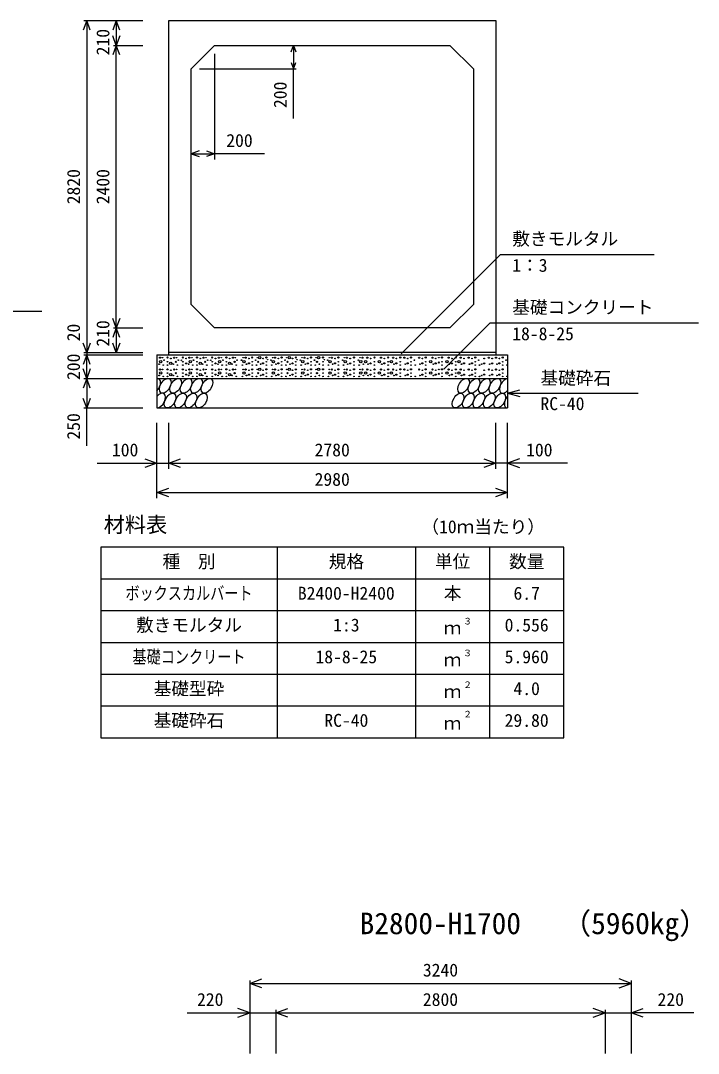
# Model space of a CAD drawing. Units: millimetres, scale not verified. Extents: x -100800 to 100800, y -35640 to 35640.
# Drawn here: x 15691 to 21450, y 268 to 9040 of the extents above; entities that cross this region are included whole.
import ezdxf
from ezdxf.enums import TextEntityAlignment as Align

# ---------------------------------------------------------------- set-up
doc = ezdxf.new("R2010")
doc.units = ezdxf.units.MM
doc.header["$LTSCALE"] = 120
for name, color, linetype, lineweight in [('0-0_DIM', 7, 'Continuous', 25), ('0-2_HATCH', 6, 'Continuous', 25), ('0-3_HYO', 3, 'Continuous', 25), ('0-4_HYO2', 4, 'Continuous', 25), ('0-5_OUTLINE', 3, 'Continuous', 25), ('0-7_TXT', 7, 'Continuous', 25)]:
    doc.layers.add(name, color=color, linetype=linetype, lineweight=lineweight)
doc.styles.add('ＭＳ ゴシック', font='')
doc.styles.get('ＭＳ ゴシック').set_extended_font_data('MS Gothic')

msp = doc.modelspace()

# ---------------------------------------------------------------- linework, layer by layer
at = {"layer": '0-0_DIM'}
for p, q in [((16229, 9040.3), (16729.1, 9040.3)), ((16253, 9040.3), (16253, 6220.3)), ((16503, 9040.3), (16503, 8830.3)), ((16479, 8830.3), (16729.1, 8830.3)), ((16503, 6430.3), (16503, 8830.3)), ((18009.5, 8830.3), (18009.5, 8630.3)), ((17339.1, 8758.3), (17339.1, 7861.7)), ((17211.1, 8630.3), (18033.5, 8630.3)), ((18009.5, 8209.5), (18009.5, 8630.3)), ((17139.1, 7909.7), (17339.1, 7909.7)), ((17763.2, 7909.7), (17339.1, 7909.7)), ((19769, 7054.2), (18924.9, 6210.2)), ((19769, 7054.2), (21074.7, 7054.2)), ((14101.3, 6573.1), (15870.3, 6573.1)), ((16479, 6430.3), (16729.1, 6430.3)), ((16503, 6430.3), (16503, 6220.3)), ((19681.3, 6473.1), (19288.5, 6080.3)), ((19681.3, 6473.1), (21450.3, 6473.1)), ((16229, 6220.3), (16729.1, 6220.3)), ((16229, 6200.3), (16729.1, 6200.3)), ((16253, 6220.3), (16253, 6200.3)), ((16253, 6000.3), (16253, 6200.3)), ((16229, 6000.3), (16729.1, 6000.3)), ((16253, 6000.3), (16253, 5750.3)), ((19829.1, 5875.3), (19933.4, 5903.3)), ((19829.1, 5875.3), (20938, 5875.3)), ((19829.1, 5875.3), (19933.4, 5847.3)), ((16229, 5750.3), (16729.1, 5750.3)), ((16253, 5428.2), (16253, 5750.3)), ((16849.1, 4983.1), (16849.1, 5622.7)), ((16949.1, 5233.1), (16949.1, 5622.7)), ((19729.1, 5233.1), (19729.1, 5622.7)), ((19829.1, 4983.1), (19829.1, 5622.7)), ((16341.1, 5281.1), (16849.1, 5281.1)), ((16849.1, 5281.1), (16949.1, 5281.1)), ((16949.1, 5281.1), (19729.1, 5281.1)), ((16849.1, 5031.1), (19829.1, 5031.1)), ((17639.1, 886.6), (17639.1, 268)), ((20879.1, 886.6), (20879.1, 268)), ((17639.1, 862.6), (20879.1, 862.6)), ((17859.1, 636.6), (17859.1, 268)), ((20659.1, 636.6), (20659.1, 268)), ((17106.4, 612.6), (17639.1, 612.6)), ((21411.8, 612.6), (20879.1, 612.6))]:
    msp.add_line(p, q, dxfattribs=at)
for points in [[(16282.6, 8959.1), (16253, 9040.3), (16223.5, 8959.1)], [(16532.6, 8959.1), (16503, 9040.3), (16473.5, 8959.1)], [(16532.6, 8911.5), (16503, 8830.3), (16473.5, 8911.5)], [(16532.6, 8749.1), (16503, 8830.3), (16473.5, 8749.1)], [(17989.8, 8776.2), (18009.5, 8830.3), (18029.2, 8776.2)], [(17989.8, 8684.4), (18009.5, 8630.3), (18029.2, 8684.4)], [(17206.8, 7934.3), (17139.1, 7909.7), (17206.8, 7885)], [(17271.4, 7934.3), (17339.1, 7909.7), (17271.4, 7885)], [(16532.6, 6511.5), (16503, 6430.3), (16473.5, 6511.5)], [(16532.6, 6349.1), (16503, 6430.3), (16473.5, 6349.1)], [(16282.6, 6301.5), (16253, 6220.3), (16223.5, 6301.5)], [(16532.6, 6301.5), (16503, 6220.3), (16473.5, 6301.5)], [(16282.6, 6119.1), (16253, 6200.3), (16223.5, 6119.1)], [(16282.6, 6081.5), (16253, 6000.3), (16223.5, 6081.5)], [(16282.6, 5919.1), (16253, 6000.3), (16223.5, 5919.1)], [(16282.6, 5831.5), (16253, 5750.3), (16223.5, 5831.5)], [(16747.6, 5318), (16849.1, 5281.1), (16747.6, 5244.1)], [(17050.6, 5244.1), (16949.1, 5281.1), (17050.6, 5318)], [(19627.6, 5318), (19729.1, 5281.1), (19627.6, 5244.1)], [(20337.1, 5281.1), (19829.1, 5281.1), (19729.1, 5281.1)], [(19930.6, 5318), (19829.1, 5281.1), (19930.6, 5244.1)], [(16950.6, 4994.1), (16849.1, 5031.1), (16950.6, 5068)], [(19727.6, 5068), (19829.1, 5031.1), (19727.6, 4994.1)], [(17740.6, 825.7), (17639.1, 862.6), (17740.6, 899.6)], [(20777.6, 825.7), (20879.1, 862.6), (20777.6, 899.6)], [(17537.6, 575.7), (17639.1, 612.6), (17537.6, 649.6)], [(17960.6, 575.7), (17859.1, 612.6), (17960.6, 649.6)], [(20557.6, 575.7), (20659.1, 612.6), (20557.6, 649.6)], [(20980.6, 575.7), (20879.1, 612.6), (20980.6, 649.6)], [(17639.1, 612.6), (17859.1, 612.6), (20659.1, 612.6), (20879.1, 612.6)]]:
    msp.add_lwpolyline(points, dxfattribs=at)
at = {"layer": '0-2_HATCH'}
for centre, radius in [((16875.1, 6177.5), 5), ((16881.7, 6144.5), 10), ((16896.2, 6177.5), 2.5), ((16910.2, 6156.5), 2.5), ((16939.1, 6178.4), 5), ((16939.1, 6142.5), 2.5), ((16967.1, 6170.5), 2.5), ((16995.1, 6177.5), 5), ((17009.2, 6142.5), 5), ((17016.2, 6177.5), 2.5), ((17030.2, 6156.5), 2.5), ((17056.7, 6155.6), 2.5), ((17069.1, 6178.4), 5), ((17069.1, 6142.5), 2.5), ((17097.1, 6170.5), 2.5), ((17125.1, 6177.5), 5), ((17131.7, 6144.5), 10), ((17146.2, 6177.5), 2.5), ((17160.2, 6156.5), 2.5), ((17189.1, 6178.4), 5), ((17189.1, 6142.5), 2.5), ((17217.1, 6170.5), 2.5), ((17245.1, 6177.5), 5), ((17259.2, 6142.5), 5), ((17266.2, 6177.5), 2.5), ((17280.2, 6156.5), 2.5), ((17306.7, 6155.6), 2.5), ((17319.1, 6178.4), 5), ((17319.1, 6142.5), 2.5), ((17347.1, 6170.5), 2.5), ((17375.1, 6177.5), 5), ((17381.7, 6144.5), 10), ((17396.2, 6177.5), 2.5), ((17410.2, 6156.5), 2.5), ((17439.1, 6178.4), 5), ((17439.1, 6142.5), 2.5), ((17467.1, 6170.5), 2.5), ((17495.1, 6177.5), 5), ((17509.2, 6142.5), 5), ((17516.2, 6177.5), 2.5), ((17530.2, 6156.5), 2.5), ((17568, 6156.5), 2.5), ((17589, 6142.5), 10), ((17582, 6177.5), 2.5), ((17603.1, 6177.5), 5), ((17631.1, 6170.5), 2.5), ((17659.1, 6178.4), 5), ((17659.1, 6142.5), 2.5), ((17688, 6156.5), 2.5), ((17702, 6177.5), 2.5), ((17709, 6142.5), 5), ((17723.1, 6177.5), 10), ((17751.1, 6170.5), 2.5), ((17779.1, 6178.4), 5), ((17779.1, 6142.5), 2.5), ((17790.5, 6160.8), 2.5), ((17818, 6156.5), 2.5), ((17839, 6142.5), 10), ((17832, 6177.5), 2.5), ((17853.1, 6177.5), 5), ((17881.1, 6170.5), 2.5), ((17909.1, 6178.4), 5), ((17909.1, 6142.5), 2.5), ((17938, 6156.5), 2.5), ((17952, 6177.5), 2.5), ((17959, 6142.5), 5), ((17973.1, 6177.5), 10), ((18001.1, 6170.5), 2.5), ((18029.1, 6178.4), 5), ((18029.1, 6142.5), 2.5), ((18040.5, 6160.8), 2.5), ((18068, 6156.5), 2.5), ((18089, 6142.5), 10), ((18082, 6177.5), 2.5), ((18103.1, 6177.5), 5), ((18131.1, 6170.5), 2.5), ((18159.1, 6178.4), 5), ((18159.1, 6142.5), 2.5), ((18188, 6156.5), 2.5), ((18202, 6177.5), 2.5), ((18209, 6142.5), 5), ((18223.1, 6177.5), 10), ((18261, 6178.4), 5), ((18261, 6142.5), 2.5), ((18272.3, 6160.8), 2.5), ((18299.8, 6156.5), 2.5), ((18320.9, 6142.5), 10), ((18313.9, 6177.5), 2.5), ((18334.9, 6177.5), 5), ((18362.9, 6170.5), 2.5), ((18391, 6178.4), 5), ((18391, 6142.5), 2.5), ((18427.9, 6156.5), 2.5), ((18448.9, 6142.5), 10), ((18441.9, 6177.5), 2.5), ((18462.9, 6177.5), 5), ((18491, 6170.5), 2.5), ((18523.9, 6178.4), 5), ((18523.9, 6142.5), 2.5), ((18560.8, 6156.5), 2.5), ((18581.9, 6142.5), 10), ((18574.8, 6177.5), 2.5), ((18595.9, 6177.5), 5), ((18622.5, 6142.5), 10), ((18636.5, 6177.5), 5), ((18664.6, 6170.5), 2.5), ((18697.5, 6178.4), 5), ((18697.5, 6142.5), 2.5), ((18739.4, 6142.5), 10), ((18753.4, 6177.5), 5), ((18781.4, 6170.5), 2.5), ((18814.3, 6178.4), 5), ((18814.3, 6142.5), 2.5), ((18842.1, 6142.5), 10), ((18856.1, 6177.5), 5), ((18884.1, 6170.5), 2.5), ((18917, 6178.4), 5), ((18917, 6142.5), 2.5), ((18952.3, 6177.5), 5), ((18980.3, 6170.5), 2.5), ((19008.4, 6178.4), 5), ((19008.4, 6142.5), 2.5), ((19037.2, 6156.5), 2.5), ((19077.1, 6177.5), 5), ((19105.1, 6170.5), 2.5), ((19133.2, 6178.4), 5), ((19133.2, 6142.5), 2.5), ((19176.5, 6142.5), 10), ((19190.5, 6177.5), 5), ((19218.6, 6170.5), 2.5), ((19244.7, 6136.3), 5), ((19244.7, 6177.5), 2.5), ((19272, 6178.4), 5), ((19272, 6142.5), 2.5), ((19313.9, 6142.5), 10), ((19327.9, 6177.5), 5), ((19356, 6170.5), 2.5), ((19388.9, 6178.4), 5), ((19388.9, 6142.5), 2.5), ((19416.6, 6142.5), 10), ((19430.6, 6177.5), 5), ((19458.7, 6170.5), 2.5), ((19498.4, 6177.5), 5), ((19526.4, 6170.5), 2.5), ((19554.5, 6178.4), 5), ((19554.5, 6142.5), 2.5), ((19583.4, 6156.5), 2.5), ((19630.4, 6170.5), 2.5), ((19670.2, 6177.5), 5), ((19698.2, 6170.5), 2.5), ((19731.3, 6177.5), 5), ((19759.3, 6170.5), 2.5), ((19787.3, 6178.4), 5), ((19787.3, 6142.5), 2.5), ((19816.2, 6156.5), 2.5), ((16868.1, 6122.3), 2.5), ((16875.1, 6077.5), 5), ((16881.7, 6048.4), 10), ((16896.2, 6077.5), 2.5), ((16903.2, 6114.4), 2.5), ((16939.1, 6078.4), 5), ((16939.1, 6114.4), 2.5), ((16967.1, 6129.3), 10), ((16967.1, 6070.5), 2.5), ((16988.1, 6122.3), 2.5), ((16995.1, 6077.5), 5), ((17016.2, 6077.5), 2.5), ((17023.2, 6114.4), 2.5), ((17069.1, 6078.4), 5), ((17069.1, 6114.4), 2.5), ((17097.1, 6129.3), 5), ((17097.1, 6070.5), 2.5), ((17118.1, 6122.3), 2.5), ((17125.1, 6077.5), 5), ((17131.7, 6048.4), 10), ((17146.2, 6077.5), 2.5), ((17153.2, 6114.4), 2.5), ((17189.1, 6078.4), 5), ((17189.1, 6114.4), 2.5), ((17217.1, 6129.3), 10), ((17217.1, 6070.5), 2.5), ((17238.1, 6122.3), 2.5), ((17245.1, 6077.5), 5), ((17266.2, 6077.5), 2.5), ((17273.2, 6114.4), 2.5), ((17319.1, 6078.4), 5), ((17319.1, 6114.4), 2.5), ((17347.1, 6129.3), 5), ((17347.1, 6070.5), 2.5), ((17368.1, 6122.3), 2.5), ((17375.1, 6077.5), 5), ((17381.7, 6048.4), 10), ((17396.2, 6077.5), 2.5), ((17403.2, 6114.4), 2.5), ((17439.1, 6078.4), 5), ((17439.1, 6114.4), 2.5), ((17467.1, 6129.3), 10), ((17467.1, 6070.5), 2.5), ((17488.1, 6122.3), 2.5), ((17495.1, 6077.5), 5), ((17516.2, 6077.5), 2.5), ((17523.2, 6114.4), 2.5), ((17575, 6114.4), 2.5), ((17589, 6046.4), 10), ((17582, 6077.5), 2.5), ((17603.1, 6077.5), 5), ((17610.1, 6122.3), 2.5), ((17631.1, 6129.3), 5), ((17631.1, 6070.5), 2.5), ((17659.1, 6078.4), 5), ((17659.1, 6114.4), 2.5), ((17695, 6114.4), 2.5), ((17702, 6077.5), 2.5), ((17723.1, 6077.5), 10), ((17730.1, 6122.3), 2.5), ((17751.1, 6129.3), 5), ((17751.1, 6070.5), 2.5), ((17779.1, 6078.4), 5), ((17779.1, 6114.4), 2.5), ((17825, 6114.4), 2.5), ((17839, 6046.4), 10), ((17832, 6077.5), 2.5), ((17853.1, 6077.5), 5), ((17860.1, 6122.3), 2.5), ((17881.1, 6129.3), 5), ((17881.1, 6070.5), 2.5), ((17909.1, 6078.4), 5), ((17909.1, 6114.4), 2.5), ((17945, 6114.4), 2.5), ((17952, 6077.5), 2.5), ((17973.1, 6077.5), 10), ((17980.1, 6122.3), 2.5), ((18001.1, 6129.3), 5), ((18001.1, 6070.5), 2.5), ((18029.1, 6078.4), 5), ((18029.1, 6114.4), 2.5), ((18075, 6114.4), 2.5), ((18089, 6046.4), 10), ((18082, 6077.5), 2.5), ((18103.1, 6077.5), 5), ((18110.1, 6122.3), 2.5), ((18131.1, 6129.3), 5), ((18131.1, 6070.5), 2.5), ((18159.1, 6078.4), 5), ((18159.1, 6114.4), 2.5), ((18195, 6114.4), 2.5), ((18202, 6077.5), 2.5), ((18223.1, 6077.5), 10), ((18230.1, 6122.3), 2.5), ((18261, 6078.4), 5), ((18261, 6114.4), 2.5), ((18306.8, 6114.4), 2.5), ((18320.9, 6046.4), 10), ((18313.9, 6077.5), 2.5), ((18334.9, 6077.5), 5), ((18341.9, 6122.3), 2.5), ((18362.9, 6129.3), 5), ((18362.9, 6070.5), 2.5), ((18391, 6078.4), 5), ((18391, 6114.4), 2.5), ((18434.9, 6114.4), 2.5), ((18448.9, 6046.4), 10), ((18441.9, 6077.5), 2.5), ((18462.9, 6077.5), 5), ((18470, 6122.3), 2.5), ((18491, 6129.3), 5), ((18491, 6070.5), 2.5), ((18523.9, 6078.4), 5), ((18523.9, 6114.4), 2.5), ((18567.8, 6114.4), 2.5), ((18581.9, 6046.4), 10), ((18574.8, 6077.5), 2.5), ((18595.9, 6077.5), 5), ((18602.9, 6122.3), 2.5), ((18622.5, 6046.4), 10), ((18636.5, 6077.5), 5), ((18643.6, 6122.3), 2.5), ((18664.6, 6129.3), 5), ((18664.6, 6070.5), 2.5), ((18697.5, 6078.4), 5), ((18697.5, 6114.4), 2.5), ((18739.4, 6046.4), 10), ((18753.4, 6077.5), 5), ((18760.4, 6122.3), 2.5), ((18781.4, 6129.3), 5), ((18781.4, 6070.5), 2.5), ((18814.3, 6078.4), 5), ((18814.3, 6114.4), 2.5), ((18842.1, 6046.4), 10), ((18856.1, 6077.5), 5), ((18863.1, 6122.3), 2.5), ((18884.1, 6129.3), 5), ((18884.1, 6070.5), 2.5), ((18917, 6078.4), 5), ((18917, 6114.4), 2.5), ((18952.3, 6077.5), 5), ((18959.3, 6122.3), 2.5), ((18980.3, 6129.3), 5), ((18980.3, 6070.5), 2.5), ((19008.4, 6078.4), 5), ((19008.4, 6114.4), 2.5), ((19044.2, 6114.4), 2.5), ((19077.1, 6077.5), 5), ((19084.1, 6122.3), 2.5), ((19105.1, 6129.3), 5), ((19105.1, 6070.5), 2.5), ((19133.2, 6078.4), 5), ((19133.2, 6114.4), 2.5), ((19176.5, 6046.4), 10), ((19190.5, 6077.5), 5), ((19197.5, 6122.3), 2.5), ((19218.6, 6129.3), 5), ((19218.6, 6070.5), 2.5), ((19244.7, 6077.5), 2.5), ((19272, 6078.4), 5), ((19272, 6114.4), 2.5), ((19313.9, 6046.4), 10), ((19327.9, 6077.5), 5), ((19335, 6122.3), 2.5), ((19356, 6129.3), 5), ((19356, 6070.5), 2.5), ((19388.9, 6078.4), 5), ((19388.9, 6114.4), 2.5), ((19416.6, 6046.4), 10), ((19430.6, 6077.5), 5), ((19437.6, 6122.3), 2.5), ((19458.7, 6129.3), 5), ((19458.7, 6070.5), 2.5), ((19498.4, 6077.5), 5), ((19505.4, 6122.3), 2.5), ((19526.4, 6129.3), 5), ((19526.4, 6070.5), 2.5), ((19554.5, 6078.4), 5), ((19554.5, 6114.4), 2.5), ((19590.4, 6114.4), 2.5), ((19609.4, 6122.3), 2.5), ((19630.4, 6129.3), 5), ((19630.4, 6070.5), 2.5), ((19670.2, 6077.5), 5), ((19677.2, 6122.3), 2.5), ((19698.2, 6129.3), 5), ((19698.2, 6070.5), 2.5), ((19731.3, 6077.5), 5), ((19738.3, 6122.3), 2.5), ((19759.3, 6129.3), 5), ((19759.3, 6070.5), 2.5), ((19787.3, 6078.4), 5), ((19787.3, 6114.4), 2.5), ((19823.2, 6114.4), 2.5), ((16868.1, 6026.2), 2.5), ((16903.2, 6018.4), 2.5), ((16939.1, 6046.4), 2.5), ((16939.1, 6018.4), 2.5), ((16967.1, 6033.2), 10), ((16988.1, 6026.2), 2.5), ((17009.2, 6046.4), 5), ((17023.2, 6018.4), 2.5), ((17069.1, 6046.4), 2.5), ((17069.1, 6018.4), 2.5), ((17097.1, 6033.2), 5), ((17118.1, 6026.2), 2.5), ((17153.2, 6018.4), 2.5), ((17189.1, 6046.4), 2.5), ((17189.1, 6018.4), 2.5), ((17217.1, 6033.2), 10), ((17238.1, 6026.2), 2.5), ((17259.2, 6046.4), 5), ((17273.2, 6018.4), 2.5), ((17319.1, 6046.4), 2.5), ((17319.1, 6018.4), 2.5), ((17347.1, 6033.2), 5), ((17368.1, 6026.2), 2.5), ((17403.2, 6018.4), 2.5), ((17439.1, 6046.4), 2.5), ((17439.1, 6018.4), 2.5), ((17467.1, 6033.2), 10), ((17488.1, 6026.2), 2.5), ((17509.2, 6046.4), 5), ((17523.2, 6018.4), 2.5), ((17575, 6018.4), 2.5), ((17610.1, 6026.2), 2.5), ((17631.1, 6033.2), 5), ((17659.1, 6046.4), 2.5), ((17659.1, 6018.4), 2.5), ((17695, 6018.4), 2.5), ((17709, 6046.4), 5), ((17730.1, 6026.2), 2.5), ((17751.1, 6033.2), 5), ((17779.1, 6046.4), 2.5), ((17779.1, 6018.4), 2.5), ((17825, 6018.4), 2.5), ((17860.1, 6026.2), 2.5), ((17881.1, 6033.2), 5), ((17909.1, 6046.4), 2.5), ((17909.1, 6018.4), 2.5), ((17945, 6018.4), 2.5), ((17959, 6046.4), 5), ((17980.1, 6026.2), 2.5), ((18001.1, 6033.2), 5), ((18029.1, 6046.4), 2.5), ((18029.1, 6018.4), 2.5), ((18075, 6018.4), 2.5), ((18110.1, 6026.2), 2.5), ((18131.1, 6033.2), 5), ((18159.1, 6046.4), 2.5), ((18159.1, 6018.4), 2.5), ((18195, 6018.4), 2.5), ((18209, 6046.4), 5), ((18230.1, 6026.2), 2.5), ((18261, 6046.4), 2.5), ((18261, 6018.4), 2.5), ((18306.8, 6018.4), 2.5), ((18341.9, 6026.2), 2.5), ((18362.9, 6033.2), 5), ((18391, 6046.4), 2.5), ((18391, 6018.4), 2.5), ((18434.9, 6018.4), 2.5), ((18470, 6026.2), 2.5), ((18491, 6033.2), 5), ((18523.9, 6046.4), 2.5), ((18523.9, 6018.4), 2.5), ((18567.8, 6018.4), 2.5), ((18602.9, 6026.2), 2.5), ((18643.6, 6026.2), 2.5), ((18664.6, 6033.2), 5), ((18697.5, 6046.4), 2.5), ((18697.5, 6018.4), 2.5), ((18760.4, 6026.2), 2.5), ((18781.4, 6033.2), 5), ((18814.3, 6046.4), 2.5), ((18814.3, 6018.4), 2.5), ((18863.1, 6026.2), 2.5), ((18884.1, 6033.2), 5), ((18917, 6046.4), 2.5), ((18917, 6018.4), 2.5), ((18959.3, 6026.2), 2.5), ((18980.3, 6033.2), 5), ((19008.4, 6046.4), 2.5), ((19008.4, 6018.4), 2.5), ((19044.2, 6018.4), 2.5), ((19084.1, 6026.2), 2.5), ((19105.1, 6033.2), 5), ((19133.2, 6046.4), 2.5), ((19133.2, 6018.4), 2.5), ((19197.5, 6026.2), 2.5), ((19218.6, 6033.2), 5), ((19244.7, 6040.2), 5), ((19272, 6046.4), 2.5), ((19272, 6018.4), 2.5), ((19335, 6026.2), 2.5), ((19356, 6033.2), 5), ((19388.9, 6046.4), 2.5), ((19388.9, 6018.4), 2.5), ((19437.6, 6026.2), 2.5), ((19458.7, 6033.2), 5), ((19505.4, 6026.2), 2.5), ((19526.4, 6033.2), 5), ((19554.5, 6046.4), 2.5), ((19554.5, 6018.4), 2.5), ((19590.4, 6018.4), 2.5), ((19609.4, 6026.2), 2.5), ((19630.4, 6033.2), 5), ((19677.2, 6026.2), 2.5), ((19698.2, 6033.2), 5), ((19738.3, 6026.2), 2.5), ((19759.3, 6033.2), 5), ((19787.3, 6046.4), 2.5), ((19787.3, 6018.4), 2.5), ((19823.2, 6018.4), 2.5)]:
    msp.add_circle(centre, radius, dxfattribs=at)
for centre, start_param, end_param in [((16830.8, 5937.8), 4.335544, 6.724593), ((19809.8, 5937.8), 0.419949, 4.357003), ((16872.3, 5812.8), 3.496422, 7.58605), ((19851.4, 5812.8), 1.28053, 3.496422)]:
    msp.add_ellipse(centre, major_axis=(36.4, 58.9), ratio=0.5792, start_param=start_param, end_param=end_param, dxfattribs=at)
for centre in [(16919.5, 5937.8), (17008.2, 5937.8), (17096.9, 5937.8), (17185.6, 5937.8), (17274.3, 5937.8), (19455, 5937.8), (19543.7, 5937.8), (19632.4, 5937.8), (19721.1, 5937.8), (16961, 5812.8), (17049.7, 5812.8), (17138.4, 5812.8), (17227.1, 5812.8), (19407.9, 5812.8), (19496.6, 5812.8), (19585.3, 5812.8), (19674, 5812.8), (19762.7, 5812.8)]:
    msp.add_ellipse(centre, major_axis=(36.4, 58.9), ratio=0.5792, dxfattribs=at)
at = {"layer": '0-3_HYO'}
for p, q in [((17871.6, 4568.6), (17871.6, 2948.6)), ((19046.6, 4568.6), (19046.6, 2948.6)), ((19676.6, 4568.6), (19676.6, 2948.6)), ((16371.6, 4298.6), (20306.6, 4298.6))]:
    msp.add_line(p, q, dxfattribs=at)
msp.add_lwpolyline([(16371.6, 2948.6), (20306.6, 2948.6), (20306.6, 4568.6), (16371.6, 4568.6)], close=True, dxfattribs=at)
at = {"layer": '0-4_HYO2'}
for p, q in [((16371.6, 4028.6), (20306.6, 4028.6)), ((16371.6, 3758.6), (20306.6, 3758.6)), ((16371.6, 3488.6), (20306.6, 3488.6)), ((16371.6, 3218.6), (20306.6, 3218.6))]:
    msp.add_line(p, q, dxfattribs=at)
at = {"layer": '0-5_OUTLINE'}
for p, q in [((16949.1, 6200.3), (16949.1, 9040.3)), ((17339.1, 8830.3), (17139.1, 8630.3)), ((17339.1, 8830.3), (19339.1, 8830.3)), ((19539.1, 8630.3), (19339.1, 8830.3)), ((17139.1, 6630.3), (17139.1, 8630.3)), ((19539.1, 8630.3), (19539.1, 6630.3)), ((17339.1, 6430.3), (17139.1, 6630.3)), ((19539.1, 6630.3), (19339.1, 6430.3)), ((19339.1, 6430.3), (17339.1, 6430.3)), ((16849.1, 6200.3), (16849.1, 5750.3)), ((16849.1, 6200.3), (19829.1, 6200.3)), ((19729.1, 6220.3), (16949.1, 6220.3)), ((19829.1, 6200.3), (19829.1, 5750.3)), ((16849.1, 6000.3), (19829.1, 6000.3)), ((16849.1, 5750.3), (19829.1, 5750.3))]:
    msp.add_line(p, q, dxfattribs=at)
msp.add_lwpolyline([(16949.1, 9040.3), (19729.1, 9040.3), (19729.1, 6200.3)], dxfattribs=at)

# ---------------------------------------------------------------- texts
at = {"layer": '0-0_DIM', "style": 'ＭＳ ゴシック'}
for s, p in [('210', (16478, 8745.6)), ('200', (17984.5, 8298)), ('2820', (16228, 7480.3)), ('2400', (16478, 7480.3)), ('20', (16228, 6316.2)), ('210', (16478, 6271.1)), ('200', (16228, 5987.8)), ('250', (16228, 5481.5))]:
    msp.add_text(s, height=110, rotation=90, dxfattribs=at).set_placement(p, align=Align.BOTTOM_LEFT)
for s, p in [('200', (17438.3, 7934.7)), ('敷きモルタル', (19868.6, 7099.2)), ('1：3', (19868.6, 6874)), ('基礎コンクリート', (19868.6, 6518)), ('18-8-25', (19868.6, 6292.9)), ('基礎砕石', (20108.3, 5916.5)), ('RC-40', (20108.3, 5698.9)), ('100', (16466.7, 5306.1)), ('2780', (18189.1, 5306.1)), ('100', (19986.5, 5306.1)), ('2980', (18189.1, 5056.1)), ('3240', (19109.1, 887.6)), ('220', (17189.8, 637.6)), ('2800', (19109.1, 637.6)), ('220', (21103.4, 637.6))]:
    msp.add_text(s, height=110, dxfattribs=at).set_placement(p, align=Align.BOTTOM_LEFT)
at = {"layer": '0-7_TXT', "style": 'ＭＳ ゴシック'}
for s, height, p in [('材料表', 132, (16396.6, 4653.6)), ('（10ｍ当たり）', 110, (19096.6, 4653.6)), ('種\u3000別', 110, (16896.6, 4358.6)), ('規格', 110, (18309.1, 4358.6)), ('単位', 110, (19211.6, 4358.6)), ('数量', 110, (19841.6, 4358.6)), ('B2400-H2400', 110, (18046.6, 4088.6)), ('本', 110, (19286.6, 4088.6)), ('6.7', 110, (19879.1, 4088.6)), ('敷きモルタル', 110, (16671.6, 3818.6)), ('1:3', 110, (18346.6, 3818.6)), ('３', 55, (19450.5, 3894.5)), ('0.556', 110, (19804.1, 3818.6)), ('ｍ', 110, (19286.6, 3793.6)), ('18-8-25', 110, (18196.6, 3548.6)), ('３', 55, (19450.5, 3624.5)), ('5.960', 110, (19804.1, 3548.6)), ('ｍ', 110, (19286.6, 3523.6)), ('基礎型砕', 110, (16821.6, 3278.6)), ('２', 55, (19450.5, 3354.5)), ('ｍ', 110, (19286.6, 3253.6)), ('4.0', 110, (19879.1, 3278.6)), ('基礎砕石', 110, (16821.6, 3008.6)), ('２', 55, (19450.5, 3104.5)), ('RC-40', 110, (18271.6, 3008.6)), ('ｍ', 110, (19286.6, 2983.6)), ('29.80', 110, (19804.1, 3008.6)), ('（5960kg）', 183.3, (20289.3, 1225.3)), ('B2800-H1700', 183.3, (18571.6, 1225.3))]:
    msp.add_text(s, height=height, dxfattribs=at).set_placement(p, align=Align.BOTTOM_LEFT)
at = {"layer": '0-7_TXT', "style": 'ＭＳ ゴシック', "width": 0.8}
for s, p in [('ボックスカルバート', (16581.6, 4088.6)), ('基礎コンクリート', (16641.6, 3548.6))]:
    msp.add_text(s, height=110, dxfattribs=at).set_placement(p, align=Align.BOTTOM_LEFT)

doc.saveas('drawing.dxf')
